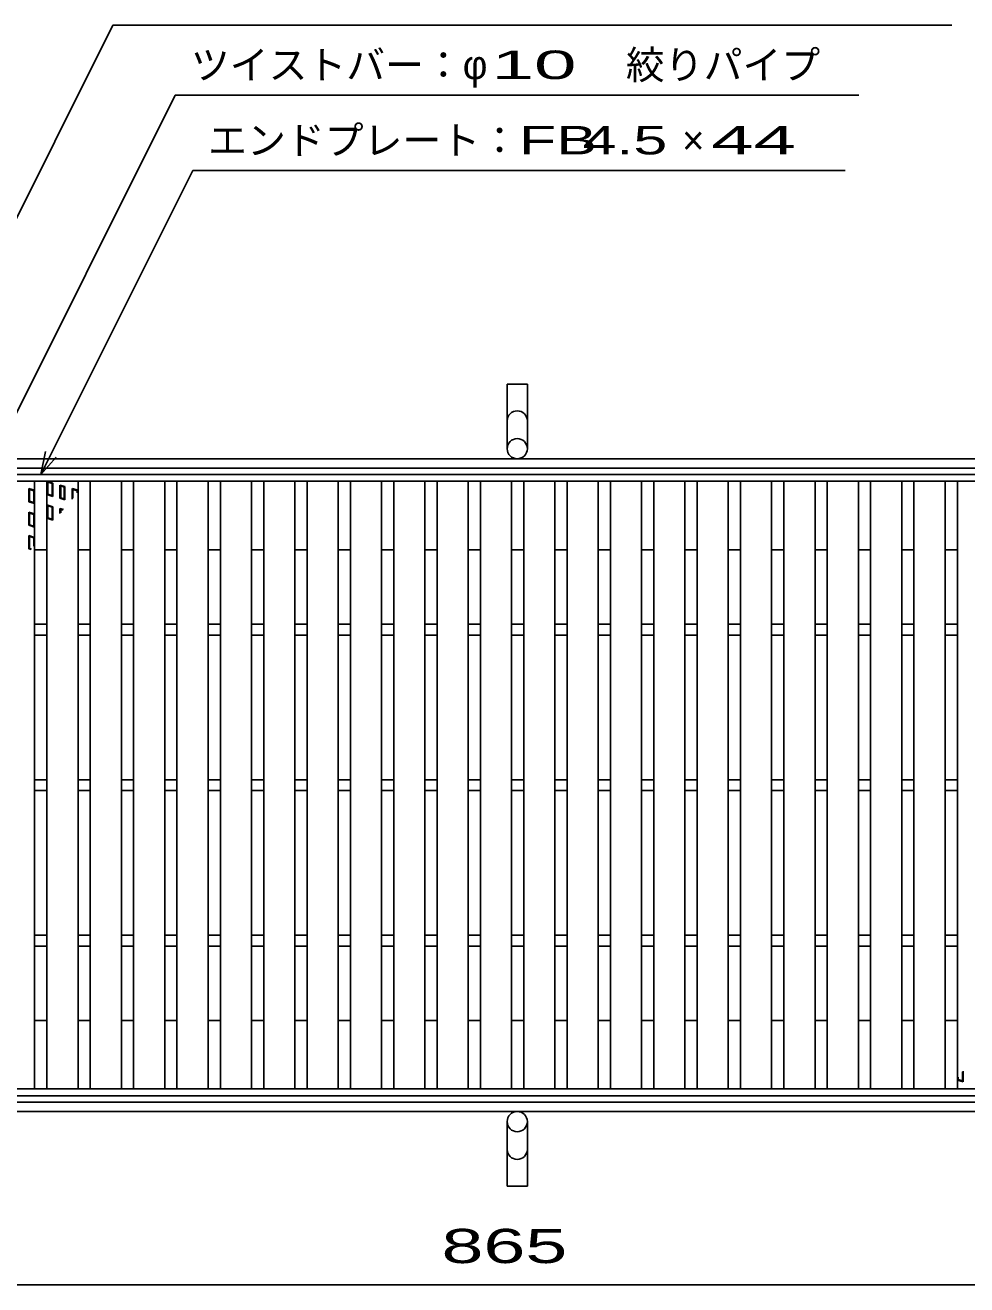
# Model space of a CAD drawing. Units: millimetres, scale not verified. Extents: x -1820 to 1731, y -1282 to 1054.
# Drawn here: x -1167 to -561, y -168 to 642 of the extents above; entities that cross this region are included whole.
import ezdxf
from ezdxf.enums import TextEntityAlignment as Align

# ---------------------------------------------------------------- set-up
doc = ezdxf.new("R2010")
doc.units = ezdxf.units.MM
doc.header["$LTSCALE"] = 10
for name, color, linetype, lineweight in [('16', 3, 'Continuous', 25), ('17', 3, 'Continuous', 25), ('19', 6, 'Continuous', 25), ('22', 2, 'Continuous', 25)]:
    doc.layers.add(name, color=color, linetype=linetype, lineweight=lineweight)
doc.styles.add('ベクトル', font='')
doc.styles.get('ベクトル').set_extended_font_data('ベクトル')

msp = doc.modelspace()

# ---------------------------------------------------------------- linework, layer by layer
at = {"layer": '16'}
for p, q in [((-1348, 353.5), (-352, 353.5)), ((-1348, 349), (-352, 349)), ((-1180.6, 349), (-1160.6, 349)), ((-1160.6, -42), (-1160.6, 349)), ((-1152.7, -42), (-1152.7, 349)), ((-1152.7, 349), (-1132.7, 349)), ((-1132.7, -42), (-1132.7, 349)), ((-1124.8, -42), (-1124.8, 349)), ((-1124.8, 349), (-1104.8, 349)), ((-1104.8, -42), (-1104.8, 349)), ((-1096.9, -42), (-1096.9, 349)), ((-1096.9, 349), (-1076.9, 349)), ((-1076.9, -42), (-1076.9, 349)), ((-1069, -42), (-1069, 349)), ((-1069, 349), (-1049, 349)), ((-1049, -42), (-1049, 349)), ((-1041.1, -42), (-1041.1, 349)), ((-1041.1, 349), (-1021.1, 349)), ((-1021.1, -42), (-1021.1, 349)), ((-1013.2, -42), (-1013.2, 349)), ((-1013.2, 349), (-993.2, 349)), ((-993.2, -42), (-993.2, 349)), ((-985.3, -42), (-985.3, 349)), ((-985.3, 349), (-965.3, 349)), ((-965.3, -42), (-965.3, 349)), ((-957.4, -42), (-957.4, 349)), ((-957.4, 349), (-937.4, 349)), ((-937.4, -42), (-937.4, 349)), ((-929.5, -42), (-929.5, 349)), ((-929.5, 349), (-909.5, 349)), ((-909.5, -42), (-909.5, 349)), ((-901.6, -42), (-901.6, 349)), ((-901.6, 349), (-881.6, 349)), ((-881.6, -42), (-881.6, 349)), ((-873.7, -42), (-873.7, 349)), ((-873.7, 349), (-853.7, 349)), ((-853.7, -42), (-853.7, 349)), ((-845.8, -42), (-845.8, 349)), ((-845.8, 349), (-825.8, 349)), ((-825.8, -42), (-825.8, 349)), ((-817.9, -42), (-817.9, 349)), ((-817.9, 349), (-797.9, 349)), ((-797.9, -42), (-797.9, 349)), ((-790, -42), (-790, 349)), ((-790, 349), (-770, 349)), ((-770, -42), (-770, 349)), ((-762.1, -42), (-762.1, 349)), ((-762.1, 349), (-742.1, 349)), ((-742.1, -42), (-742.1, 349)), ((-734.2, -42), (-734.2, 349)), ((-734.2, 349), (-714.2, 349)), ((-714.2, -42), (-714.2, 349)), ((-706.3, -42), (-706.3, 349)), ((-706.3, 349), (-686.3, 349)), ((-686.3, -42), (-686.3, 349)), ((-678.4, -42), (-678.4, 349)), ((-678.4, 349), (-658.4, 349)), ((-658.4, -42), (-658.4, 349)), ((-650.5, -42), (-650.5, 349)), ((-650.5, 349), (-630.5, 349)), ((-630.5, -42), (-630.5, 349)), ((-622.6, -42), (-622.6, 349)), ((-622.6, 349), (-602.6, 349)), ((-602.6, -42), (-602.6, 349)), ((-594.7, -42), (-594.7, 349)), ((-594.7, 349), (-574.7, 349)), ((-574.7, -42), (-574.7, 349)), ((-566.8, -42), (-566.8, 349)), ((-566.8, 349), (-546.8, 349)), ((-1160.6, 305), (-1152.7, 305)), ((-1132.7, 305), (-1124.8, 305)), ((-1104.8, 305), (-1096.9, 305)), ((-1076.9, 305), (-1069, 305)), ((-1049, 305), (-1041.1, 305)), ((-1021.1, 305), (-1013.2, 305)), ((-993.2, 305), (-985.3, 305)), ((-965.3, 305), (-957.4, 305)), ((-937.4, 305), (-929.5, 305)), ((-909.5, 305), (-901.6, 305)), ((-881.6, 305), (-873.7, 305)), ((-853.7, 305), (-845.8, 305)), ((-825.8, 305), (-817.9, 305)), ((-797.9, 305), (-790, 305)), ((-770, 305), (-762.1, 305)), ((-742.1, 305), (-734.2, 305)), ((-714.2, 305), (-706.3, 305)), ((-686.3, 305), (-678.4, 305)), ((-658.4, 305), (-650.5, 305)), ((-630.5, 305), (-622.6, 305)), ((-602.6, 305), (-594.7, 305)), ((-574.7, 305), (-566.8, 305)), ((-1160.6, 257), (-1152.7, 257)), ((-1132.7, 257), (-1124.8, 257)), ((-1104.8, 257), (-1096.9, 257)), ((-1076.9, 257), (-1069, 257)), ((-1049, 257), (-1041.1, 257)), ((-1021.1, 257), (-1013.2, 257)), ((-993.2, 257), (-985.3, 257)), ((-965.3, 257), (-957.4, 257)), ((-937.4, 257), (-929.5, 257)), ((-909.5, 257), (-901.6, 257)), ((-881.6, 257), (-873.7, 257)), ((-853.7, 257), (-845.8, 257)), ((-825.8, 257), (-817.9, 257)), ((-797.9, 257), (-790, 257)), ((-770, 257), (-762.1, 257)), ((-742.1, 257), (-734.2, 257)), ((-714.2, 257), (-706.3, 257)), ((-686.3, 257), (-678.4, 257)), ((-658.4, 257), (-650.5, 257)), ((-630.5, 257), (-622.6, 257)), ((-602.6, 257), (-594.7, 257)), ((-574.7, 257), (-566.8, 257)), ((-1160.6, 250), (-1152.7, 250)), ((-1132.7, 250), (-1124.8, 250)), ((-1104.8, 250), (-1096.9, 250)), ((-1076.9, 250), (-1069, 250)), ((-1049, 250), (-1041.1, 250)), ((-1021.1, 250), (-1013.2, 250)), ((-993.2, 250), (-985.3, 250)), ((-965.3, 250), (-957.4, 250)), ((-937.4, 250), (-929.5, 250)), ((-909.5, 250), (-901.6, 250)), ((-881.6, 250), (-873.7, 250)), ((-853.7, 250), (-845.8, 250)), ((-825.8, 250), (-817.9, 250)), ((-797.9, 250), (-790, 250)), ((-770, 250), (-762.1, 250)), ((-742.1, 250), (-734.2, 250)), ((-714.2, 250), (-706.3, 250)), ((-686.3, 250), (-678.4, 250)), ((-658.4, 250), (-650.5, 250)), ((-630.5, 250), (-622.6, 250)), ((-602.6, 250), (-594.7, 250)), ((-574.7, 250), (-566.8, 250)), ((-1160.6, 157), (-1152.7, 157)), ((-1132.7, 157), (-1124.8, 157)), ((-1104.8, 157), (-1096.9, 157)), ((-1076.9, 157), (-1069, 157)), ((-1049, 157), (-1041.1, 157)), ((-1021.1, 157), (-1013.2, 157)), ((-993.2, 157), (-985.3, 157)), ((-965.3, 157), (-957.4, 157)), ((-937.4, 157), (-929.5, 157)), ((-909.5, 157), (-901.6, 157)), ((-881.6, 157), (-873.7, 157)), ((-853.7, 157), (-845.8, 157)), ((-825.8, 157), (-817.9, 157)), ((-797.9, 157), (-790, 157)), ((-770, 157), (-762.1, 157)), ((-742.1, 157), (-734.2, 157)), ((-714.2, 157), (-706.3, 157)), ((-686.3, 157), (-678.4, 157)), ((-658.4, 157), (-650.5, 157)), ((-630.5, 157), (-622.6, 157)), ((-602.6, 157), (-594.7, 157)), ((-574.7, 157), (-566.8, 157)), ((-1160.6, 150), (-1152.7, 150)), ((-1132.7, 150), (-1124.8, 150)), ((-1104.8, 150), (-1096.9, 150)), ((-1076.9, 150), (-1069, 150)), ((-1049, 150), (-1041.1, 150)), ((-1021.1, 150), (-1013.2, 150)), ((-993.2, 150), (-985.3, 150)), ((-965.3, 150), (-957.4, 150)), ((-937.4, 150), (-929.5, 150)), ((-909.5, 150), (-901.6, 150)), ((-881.6, 150), (-873.7, 150)), ((-853.7, 150), (-845.8, 150)), ((-825.8, 150), (-817.9, 150)), ((-797.9, 150), (-790, 150)), ((-770, 150), (-762.1, 150)), ((-742.1, 150), (-734.2, 150)), ((-714.2, 150), (-706.3, 150)), ((-686.3, 150), (-678.4, 150)), ((-658.4, 150), (-650.5, 150)), ((-630.5, 150), (-622.6, 150)), ((-602.6, 150), (-594.7, 150)), ((-574.7, 150), (-566.8, 150)), ((-1160.6, 57), (-1152.7, 57)), ((-1132.7, 57), (-1124.8, 57)), ((-1104.8, 57), (-1096.9, 57)), ((-1076.9, 57), (-1069, 57)), ((-1049, 57), (-1041.1, 57)), ((-1021.1, 57), (-1013.2, 57)), ((-993.2, 57), (-985.3, 57)), ((-965.3, 57), (-957.4, 57)), ((-937.4, 57), (-929.5, 57)), ((-909.5, 57), (-901.6, 57)), ((-881.6, 57), (-873.7, 57)), ((-853.7, 57), (-845.8, 57)), ((-825.8, 57), (-817.9, 57)), ((-797.9, 57), (-790, 57)), ((-770, 57), (-762.1, 57)), ((-742.1, 57), (-734.2, 57)), ((-714.2, 57), (-706.3, 57)), ((-686.3, 57), (-678.4, 57)), ((-658.4, 57), (-650.5, 57)), ((-630.5, 57), (-622.6, 57)), ((-602.6, 57), (-594.7, 57)), ((-574.7, 57), (-566.8, 57)), ((-1160.6, 50), (-1152.7, 50)), ((-1132.7, 50), (-1124.8, 50)), ((-1104.8, 50), (-1096.9, 50)), ((-1076.9, 50), (-1069, 50)), ((-1049, 50), (-1041.1, 50)), ((-1021.1, 50), (-1013.2, 50)), ((-993.2, 50), (-985.3, 50)), ((-965.3, 50), (-957.4, 50)), ((-937.4, 50), (-929.5, 50)), ((-909.5, 50), (-901.6, 50)), ((-881.6, 50), (-873.7, 50)), ((-853.7, 50), (-845.8, 50)), ((-825.8, 50), (-817.9, 50)), ((-797.9, 50), (-790, 50)), ((-770, 50), (-762.1, 50)), ((-742.1, 50), (-734.2, 50)), ((-714.2, 50), (-706.3, 50)), ((-686.3, 50), (-678.4, 50)), ((-658.4, 50), (-650.5, 50)), ((-630.5, 50), (-622.6, 50)), ((-602.6, 50), (-594.7, 50)), ((-574.7, 50), (-566.8, 50)), ((-1160.6, 2), (-1152.7, 2)), ((-1132.7, 2), (-1124.8, 2)), ((-1104.8, 2), (-1096.9, 2)), ((-1076.9, 2), (-1069, 2)), ((-1049, 2), (-1041.1, 2)), ((-1021.1, 2), (-1013.2, 2)), ((-993.2, 2), (-985.3, 2)), ((-965.3, 2), (-957.4, 2)), ((-937.4, 2), (-929.5, 2)), ((-909.5, 2), (-901.6, 2)), ((-881.6, 2), (-873.7, 2)), ((-853.7, 2), (-845.8, 2)), ((-825.8, 2), (-817.9, 2)), ((-797.9, 2), (-790, 2)), ((-770, 2), (-762.1, 2)), ((-742.1, 2), (-734.2, 2)), ((-714.2, 2), (-706.3, 2)), ((-686.3, 2), (-678.4, 2)), ((-658.4, 2), (-650.5, 2)), ((-630.5, 2), (-622.6, 2)), ((-602.6, 2), (-594.7, 2)), ((-574.7, 2), (-566.8, 2)), ((-1348, -42), (-352, -42)), ((-1348, -46.5), (-352, -46.5)), ((-1180.6, -42), (-1160.6, -42)), ((-1152.7, -42), (-1132.7, -42)), ((-1124.8, -42), (-1104.8, -42)), ((-1096.9, -42), (-1076.9, -42)), ((-1069, -42), (-1049, -42)), ((-1041.1, -42), (-1021.1, -42)), ((-1013.2, -42), (-993.2, -42)), ((-985.3, -42), (-965.3, -42)), ((-957.4, -42), (-937.4, -42)), ((-929.5, -42), (-909.5, -42)), ((-901.6, -42), (-881.6, -42)), ((-873.7, -42), (-853.7, -42)), ((-845.8, -42), (-825.8, -42)), ((-817.9, -42), (-797.9, -42)), ((-790, -42), (-770, -42)), ((-762.1, -42), (-742.1, -42)), ((-734.2, -42), (-714.2, -42)), ((-706.3, -42), (-686.3, -42)), ((-678.4, -42), (-658.4, -42)), ((-650.5, -42), (-630.5, -42)), ((-622.6, -42), (-602.6, -42)), ((-594.7, -42), (-574.7, -42)), ((-566.8, -42), (-546.8, -42))]:
    msp.add_line(p, q, dxfattribs=at)
at = {"layer": '17'}
for p, q in [((-1152.7, 349), (-1148.9, 347.86)), ((-1152.7, 340.45), (-1152.7, 349)), ((-1164.4, 344.44), (-1160.6, 343.3)), ((-1164.4, 335.89), (-1164.4, 344.44)), ((-1163.92, 343.8), (-1161.07, 342.95)), ((-1163.92, 336.24), (-1163.92, 343.8)), ((-1161.07, 342.95), (-1161.07, 335.39)), ((-1160.6, 343.3), (-1160.6, 334.75)), ((-1148.9, 339.31), (-1152.7, 340.45)), ((-1152.22, 348.36), (-1149.37, 347.51)), ((-1152.22, 340.8), (-1152.22, 348.36)), ((-1149.37, 339.95), (-1152.22, 340.8)), ((-1149.37, 347.51), (-1149.37, 339.95)), ((-1148.9, 347.86), (-1148.9, 339.31)), ((-1144.31, 346.63), (-1141.08, 345.67)), ((-1144.31, 338.08), (-1144.31, 346.63)), ((-1143.84, 346), (-1141.56, 345.31)), ((-1143.84, 338.44), (-1143.84, 346)), ((-1141.56, 345.31), (-1141.56, 337.75)), ((-1141.08, 345.67), (-1141.08, 337.12)), ((-1136.5, 344.44), (-1132.7, 343.3)), ((-1136.5, 337.56), (-1136.5, 344.44)), ((-1136.02, 343.8), (-1133.17, 342.95)), ((-1136.02, 338.14), (-1136.02, 343.8)), ((-1133.17, 342.95), (-1133.17, 341.62)), ((-1132.7, 343.3), (-1132.7, 342.21)), ((-1160.6, 334.75), (-1164.4, 335.89)), ((-1161.07, 335.39), (-1163.92, 336.24)), ((-1152.7, 333.8), (-1148.9, 332.66)), ((-1152.7, 325.25), (-1152.7, 333.8)), ((-1152.22, 333.16), (-1149.37, 332.31)), ((-1152.22, 325.6), (-1152.22, 333.16)), ((-1149.37, 332.31), (-1149.37, 324.75)), ((-1148.9, 332.66), (-1148.9, 324.11)), ((-1141.08, 337.12), (-1144.31, 338.08)), ((-1141.56, 337.75), (-1143.84, 338.44)), ((-1164.4, 329.24), (-1160.6, 328.1)), ((-1164.4, 320.69), (-1164.4, 329.24)), ((-1163.92, 328.6), (-1161.07, 327.75)), ((-1163.92, 321.04), (-1163.92, 328.6)), ((-1161.07, 327.75), (-1161.07, 320.19)), ((-1160.6, 328.1), (-1160.6, 319.55)), ((-1148.9, 324.11), (-1152.7, 325.25)), ((-1149.37, 324.75), (-1152.22, 325.6)), ((-1144.31, 331.43), (-1142.14, 330.78)), ((-1144.31, 328.21), (-1144.31, 331.43)), ((-1143.84, 330.8), (-1142.48, 330.39)), ((-1143.84, 328.77), (-1143.84, 330.8)), ((-1160.6, 319.55), (-1164.4, 320.69)), ((-1161.07, 320.19), (-1163.92, 321.04)), ((-1164.4, 314.04), (-1160.6, 312.9)), ((-1164.4, 305.49), (-1164.4, 314.04)), ((-1163.92, 313.4), (-1161.07, 312.55)), ((-1163.92, 305.84), (-1163.92, 313.4)), ((-1161.07, 312.55), (-1161.07, 307.21)), ((-1160.6, 312.9), (-1160.6, 307.77)), ((-1162.91, 305.04), (-1164.4, 305.49)), ((-1162.58, 305.44), (-1163.92, 305.84)), ((-563.48, -31.02), (-563.48, -36.8)), ((-563, -30.45), (-563, -37.44)), ((-566.8, -36.3), (-566.8, -34.95)), ((-563, -37.44), (-566.8, -36.3)), ((-566.33, -35.95), (-566.33, -34.39)), ((-563.48, -36.8), (-566.33, -35.95))]:
    msp.add_line(p, q, dxfattribs=at)
at = {"layer": '19'}
for p, q in [((-856.5, 370), (-856.5, 411.62)), ((-856.5, 411.62), (-843.5, 411.62)), ((-843.5, 411.62), (-843.5, 370)), ((-1350, 363.5), (-350, 363.5)), ((-1350, 357.5), (-350, 357.5)), ((-1350, -50.5), (-350, -50.5)), ((-1350, -56.5), (-350, -56.5)), ((-856.5, -63), (-856.5, -104.62)), ((-843.5, -104.62), (-843.5, -63)), ((-856.5, -104.62), (-843.5, -104.62))]:
    msp.add_line(p, q, dxfattribs=at)
for centre in [(-850, 370), (-850, -63)]:
    msp.add_circle(centre, 6.5, dxfattribs=at)
for centre, start, end in [((-850, 387.84), 0, 180), ((-850, -80.84), 180, 0)]:
    msp.add_arc(centre, 6.5, start, end, dxfattribs=at)
at = {"layer": '22', "color": 4}
for p, q in [((-1328, 207), (-1110.25, 642.5)), ((-1110.25, 642.5), (-570.25, 642.5)), ((-1240.35, 257), (-1070.1, 597.5)), ((-1070.1, 597.5), (-630.1, 597.5)), ((-1156.65, 353.5), (-1058.9, 549)), ((-1058.9, 549), (-638.9, 549)), ((-1156.65, 353.5), (-1153.65, 368.1)), ((-1156.65, 353.5), (-1146.65, 364.5)), ((-1282.2, -168), (-417.3, -168))]:
    msp.add_line(p, q, dxfattribs=at)

# ---------------------------------------------------------------- texts
at = {"layer": '22', "style": 'ベクトル'}
for s, p in [('ツイストバー：', (-1060.1, 617)), ('絞りパイプ', (-780.1, 617)), ('φ', (-885.1, 617)), ('エンドプレート：', (-1048.9, 568.5)), ('×', (-743.9, 568.5))]:
    msp.add_text(s, height=18.33, dxfattribs=at).set_placement(p, align=Align.MIDDLE_LEFT)
for s, height, width, p in [(' 10 ', 18.33, 2, (-880.1, 617)), ('FB', 18.33, 1.6, (-848.9, 568.5)), (' 4.5 ', 18.33, 1.6, (-818.9, 568.5)), (' 44 ', 18.33, 2, (-738.9, 568.5)), (' 865 ', 21.99, 1.65, (-912.25, -143))]:
    msp.add_text(s, height=height, dxfattribs=dict(at, width=width)).set_placement(p, align=Align.MIDDLE_LEFT)

doc.saveas('drawing.dxf')
